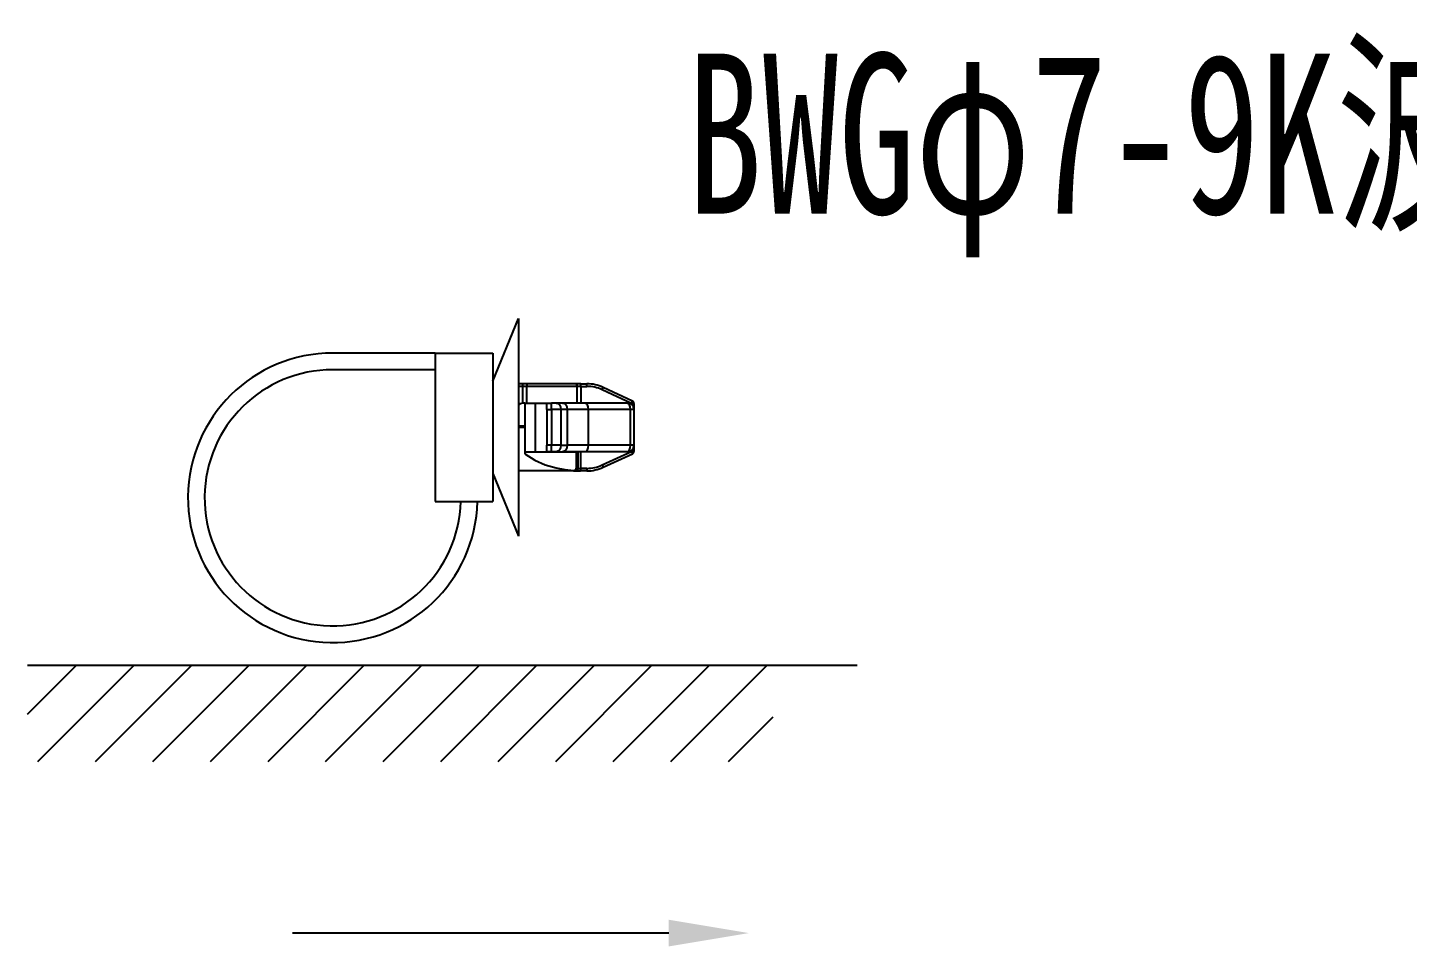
# Model space of a CAD drawing. Header units: inches. Extents: x 47316 to 59086, y 3141 to 11743.
# Drawn here: x 52106.57 to 52149.64, y 8931.83 to 8960.52 of the extents above; entities that cross this region are included whole.
import ezdxf

# ---------------------------------------------------------------- set-up
doc = ezdxf.new("R2010")
doc.units = ezdxf.units.IN
doc.header["$MEASUREMENT"] = 0
doc.styles.add('MtX_FangSong_GB2312', font='')
doc.styles.get('MtX_FangSong_GB2312').set_extended_font_data('FangSong_GB2312')

msp = doc.modelspace()

# ---------------------------------------------------------------- linework, layer by layer
at = {"color": 0, "linetype": 'ByBlock', "lineweight": -3, "ltscale": 0.132311}
for p, q in [((52121.095, 8949.481), (52121.895, 8951.441)), ((52121.095, 8946.601), (52121.895, 8944.641))]:
    msp.add_line(p, q, dxfattribs=at)
at = {"color": 0, "linetype": 'ByBlock', "lineweight": -3, "ltscale": 0.425}
msp.add_line((52121.895, 8951.441), (52121.895, 8944.641), dxfattribs=at)
at = {"color": 0, "linetype": 'ByBlock', "lineweight": -3, "ltscale": 0.2}
for p, q in [((52119.295, 8950.361), (52116.095, 8950.361)), ((52119.295, 8949.841), (52116.095, 8949.841))]:
    msp.add_line(p, q, dxfattribs=at)
at = {"color": 0, "linetype": 'ByBlock', "lineweight": -3, "ltscale": 0.289999}
msp.add_line((52119.295, 8950.361), (52119.295, 8945.721), dxfattribs=at)
at = {"color": 0, "linetype": 'ByBlock', "lineweight": -3, "ltscale": 0.1125}
for p, q in [((52119.295, 8950.361), (52121.095, 8950.361)), ((52119.295, 8945.721), (52121.095, 8945.721))]:
    msp.add_line(p, q, dxfattribs=at)
at = {"color": 0, "linetype": 'ByBlock', "lineweight": -3, "ltscale": 0.096026}
for p, q in [((52121.095, 8950.361), (52121.095, 8948.824)), ((52121.095, 8947.257), (52121.095, 8945.721))]:
    msp.add_line(p, q, dxfattribs=at)
at = {"color": 0, "linetype": 'ByBlock', "lineweight": -3, "ltscale": 0.008443}
for p, q in [((52122.03, 8949.401), (52121.895, 8949.401)), ((52122.03, 8949.321), (52121.895, 8949.321))]:
    msp.add_line(p, q, dxfattribs=at)
at = {"color": 0, "linetype": 'ByBlock', "lineweight": -3, "ltscale": 0.005}
for p, q in [((52122.03, 8949.321), (52122.03, 8949.401)), ((52123.84, 8949.321), (52123.84, 8949.401)), ((52124.029, 8949.321), (52124.029, 8949.401)), ((52124.502, 8949.216), (52124.536, 8949.288)), ((52125.415, 8948.79), (52125.449, 8948.862)), ((52125.415, 8948.79), (52125.495, 8948.79)), ((52125.415, 8947.292), (52125.495, 8947.292)), ((52125.415, 8947.292), (52125.449, 8947.219)), ((52123.833, 8946.761), (52123.833, 8946.681)), ((52124.029, 8946.761), (52124.029, 8946.681)), ((52124.502, 8946.866), (52124.536, 8946.793))]:
    msp.add_line(p, q, dxfattribs=at)
at = {"color": 0, "linetype": 'ByBlock', "lineweight": -3, "ltscale": 0.009488}
msp.add_line((52122.182, 8949.401), (52122.03, 8949.401), dxfattribs=at)
at = {"color": 0, "linetype": 'ByBlock', "lineweight": -3, "ltscale": 0.032832}
msp.add_line((52122.03, 8948.796), (52122.03, 8949.321), dxfattribs=at)
at = {"color": 0, "linetype": 'ByBlock', "lineweight": -3, "ltscale": 0.007906}
msp.add_line((52122.156, 8949.321), (52122.03, 8949.321), dxfattribs=at)
at = {"color": 0, "linetype": 'ByBlock', "lineweight": -3, "ltscale": 0.097302}
for p, q in [((52123.713, 8949.321), (52122.156, 8949.321)), ((52123.738, 8949.401), (52122.182, 8949.401))]:
    msp.add_line(p, q, dxfattribs=at)
at = {"color": 0, "linetype": 'ByBlock', "lineweight": -3, "ltscale": 0.0325}
for p, q in [((52122.156, 8948.801), (52122.156, 8949.321)), ((52123.713, 8949.321), (52123.713, 8948.801)), ((52123.84, 8949.321), (52123.84, 8948.801)), ((52123.744, 8947.281), (52123.744, 8946.761)), ((52123.833, 8947.281), (52123.833, 8946.761))]:
    msp.add_line(p, q, dxfattribs=at)
at = {"color": 0, "linetype": 'ByBlock', "lineweight": -3, "ltscale": 0.007907}
msp.add_line((52123.84, 8949.321), (52123.713, 8949.321), dxfattribs=at)
at = {"color": 0, "linetype": 'ByBlock', "lineweight": -3, "ltscale": 0.006325}
msp.add_line((52123.84, 8949.401), (52123.738, 8949.401), dxfattribs=at)
at = {"color": 0, "linetype": 'ByBlock', "lineweight": -3, "ltscale": 0.011804}
for p, q in [((52123.84, 8949.401), (52124.029, 8949.401)), ((52123.84, 8949.321), (52124.029, 8949.321))]:
    msp.add_line(p, q, dxfattribs=at)
at = {"color": 0, "linetype": 'ByBlock', "lineweight": -3, "ltscale": 0.062942}
for p, q in [((52125.449, 8948.862), (52124.536, 8949.288)), ((52124.536, 8946.793), (52125.449, 8947.219))]:
    msp.add_line(p, q, dxfattribs=at)
at = {"color": 0, "linetype": 'ByBlock', "lineweight": -3, "ltscale": 0.062941}
for p, q in [((52125.415, 8948.79), (52124.502, 8949.216)), ((52124.502, 8946.866), (52125.415, 8947.292))]:
    msp.add_line(p, q, dxfattribs=at)
at = {"color": 0, "linetype": 'ByBlock', "lineweight": -3, "ltscale": 0.097948}
msp.add_line((52121.095, 8948.824), (52121.095, 8947.257), dxfattribs=at)
at = {"color": 0, "linetype": 'ByBlock', "lineweight": -3, "ltscale": 0.02}
for p, q in [((52122.095, 8948.801), (52122.415, 8948.801)), ((52122.095, 8947.281), (52122.415, 8947.281))]:
    msp.add_line(p, q, dxfattribs=at)
at = {"color": 0, "linetype": 'ByBlock', "lineweight": -3, "ltscale": 0.095}
for p, q in [((52122.095, 8948.801), (52122.095, 8947.281)), ((52122.415, 8948.801), (52122.415, 8947.281))]:
    msp.add_line(p, q, dxfattribs=at)
at = {"color": 0, "linetype": 'ByBlock', "lineweight": -3, "ltscale": 0.022501}
for p, q in [((52122.415, 8948.801), (52122.775, 8948.801)), ((52122.415, 8947.281), (52122.775, 8947.281))]:
    msp.add_line(p, q, dxfattribs=at)
at = {"color": 0, "linetype": 'ByBlock', "lineweight": -3, "ltscale": 0.009364}
for p, q in [((52122.775, 8948.801), (52122.925, 8948.801)), ((52122.775, 8948.601), (52122.925, 8948.601)), ((52122.925, 8947.481), (52122.775, 8947.481)), ((52122.925, 8947.281), (52122.775, 8947.281))]:
    msp.add_line(p, q, dxfattribs=at)
at = {"color": 0, "linetype": 'ByBlock', "lineweight": -3, "ltscale": 0.0125}
for p, q in [((52122.775, 8948.601), (52122.775, 8948.801)), ((52122.925, 8948.601), (52122.925, 8948.801)), ((52122.095, 8948.081), (52121.895, 8948.081)), ((52122.095, 8948.041), (52121.895, 8948.041)), ((52122.775, 8947.281), (52122.775, 8947.481)), ((52122.925, 8947.281), (52122.925, 8947.481))]:
    msp.add_line(p, q, dxfattribs=at)
at = {"color": 0, "linetype": 'ByBlock', "lineweight": -3, "ltscale": 0.07}
for p, q in [((52122.775, 8948.601), (52122.775, 8947.481)), ((52122.925, 8948.601), (52122.925, 8947.481)), ((52123.213, 8948.601), (52123.213, 8947.481)), ((52123.415, 8948.601), (52123.415, 8947.481)), ((52124.063, 8948.601), (52124.063, 8947.481)), ((52125.374, 8948.601), (52125.374, 8947.481)), ((52125.495, 8948.601), (52125.495, 8947.481))]:
    msp.add_line(p, q, dxfattribs=at)
at = {"color": 0, "linetype": 'ByBlock', "lineweight": -3, "ltscale": 0.009006}
for p, q in [((52123.069, 8948.801), (52122.925, 8948.801)), ((52123.069, 8947.281), (52122.925, 8947.281))]:
    msp.add_line(p, q, dxfattribs=at)
at = {"color": 0, "linetype": 'ByBlock', "lineweight": -3, "ltscale": 0.018011}
for p, q in [((52123.213, 8948.601), (52122.925, 8948.601)), ((52123.213, 8947.481), (52122.925, 8947.481))]:
    msp.add_line(p, q, dxfattribs=at)
at = {"color": 0, "linetype": 'ByBlock', "lineweight": -3, "ltscale": 0.012637}
for p, q in [((52123.271, 8948.801), (52123.069, 8948.801)), ((52123.415, 8948.601), (52123.213, 8948.601)), ((52123.069, 8947.281), (52123.271, 8947.281)), ((52123.213, 8947.481), (52123.415, 8947.481))]:
    msp.add_line(p, q, dxfattribs=at)
at = {"color": 0, "linetype": 'ByBlock', "lineweight": -3, "ltscale": 0.04455}
for p, q in [((52123.984, 8948.801), (52123.271, 8948.801)), ((52123.984, 8947.281), (52123.271, 8947.281))]:
    msp.add_line(p, q, dxfattribs=at)
at = {"color": 0, "linetype": 'ByBlock', "lineweight": -3, "ltscale": 0.0405}
for p, q in [((52124.063, 8948.601), (52123.415, 8948.601)), ((52124.063, 8947.481), (52123.415, 8947.481))]:
    msp.add_line(p, q, dxfattribs=at)
at = {"color": 0, "linetype": 'ByBlock', "lineweight": -3, "ltscale": 0.081943}
for p, q in [((52125.295, 8948.801), (52123.984, 8948.801)), ((52125.374, 8948.601), (52124.063, 8948.601)), ((52125.295, 8947.281), (52123.984, 8947.281)), ((52125.374, 8947.481), (52124.063, 8947.481))]:
    msp.add_line(p, q, dxfattribs=at)
at = {"color": 0, "linetype": 'ByBlock', "lineweight": -3, "ltscale": 0.007544}
for p, q in [((52125.495, 8948.601), (52125.374, 8948.601)), ((52125.495, 8947.481), (52125.374, 8947.481))]:
    msp.add_line(p, q, dxfattribs=at)
at = {"color": 0, "linetype": 'ByBlock', "lineweight": -3, "ltscale": 0.001816}
for p, q in [((52125.415, 8948.79), (52125.415, 8948.761)), ((52125.415, 8947.321), (52125.415, 8947.292))]:
    msp.add_line(p, q, dxfattribs=at)
at = {"color": 0, "linetype": 'ByBlock', "lineweight": -3, "ltscale": 0.011816}
for p, q in [((52125.495, 8948.79), (52125.495, 8948.601)), ((52125.495, 8947.481), (52125.495, 8947.292))]:
    msp.add_line(p, q, dxfattribs=at)
at = {"color": 0, "linetype": 'ByBlock', "lineweight": -3, "ltscale": 0.0025}
msp.add_line((52122.03, 8948.041), (52122.03, 8948.081), dxfattribs=at)
at = {"color": 0, "linetype": 'ByBlock', "lineweight": -3, "ltscale": 0.004339}
msp.add_line((52122.095, 8947.281), (52122.095, 8947.212), dxfattribs=at)
at = {"color": 0, "linetype": 'ByBlock', "lineweight": -3, "ltscale": 0.1}
msp.add_line((52122.095, 8947.281), (52123.695, 8947.281), dxfattribs=at)
at = {"color": 0, "linetype": 'ByBlock', "lineweight": -3, "ltscale": 0.031953}
msp.add_line((52123.695, 8947.281), (52123.695, 8946.77), dxfattribs=at)
at = {"color": 0, "linetype": 'ByBlock', "lineweight": -3, "ltscale": 0.003059}
msp.add_line((52123.744, 8947.281), (52123.695, 8947.281), dxfattribs=at)
at = {"color": 0, "linetype": 'ByBlock', "lineweight": -3, "ltscale": 0.000233459}
msp.add_line((52123.747, 8947.281), (52123.744, 8947.281), dxfattribs=at)
at = {"color": 0, "linetype": 'ByBlock', "lineweight": -3, "ltscale": 0.005363}
msp.add_line((52123.833, 8947.281), (52123.747, 8947.281), dxfattribs=at)
at = {"color": 0, "linetype": 'ByBlock', "lineweight": -3, "ltscale": 0.107719}
msp.add_line((52123.618, 8946.681), (52121.895, 8946.681), dxfattribs=at)
at = {"color": 0, "linetype": 'ByBlock', "lineweight": -3, "ltscale": 0.000715637}
msp.add_line((52123.615, 8946.693), (52123.615, 8946.682), dxfattribs=at)
at = {"color": 0, "linetype": 'ByBlock', "lineweight": -3, "ltscale": 0.00896}
msp.add_line((52123.618, 8946.681), (52123.762, 8946.681), dxfattribs=at)
at = {"color": 0, "linetype": 'ByBlock', "lineweight": -3, "ltscale": 0.000495148}
msp.add_line((52123.695, 8946.77), (52123.695, 8946.762), dxfattribs=at)
at = {"color": 0, "linetype": 'ByBlock', "lineweight": -3, "ltscale": 9.0198e-05}
msp.add_line((52123.695, 8946.762), (52123.696, 8946.761), dxfattribs=at)
at = {"color": 0, "linetype": 'ByBlock', "lineweight": -3, "ltscale": 0.002986}
msp.add_line((52123.696, 8946.761), (52123.744, 8946.761), dxfattribs=at)
at = {"color": 0, "linetype": 'ByBlock', "lineweight": -3, "ltscale": 0.005597}
msp.add_line((52123.744, 8946.761), (52123.833, 8946.761), dxfattribs=at)
at = {"color": 0, "linetype": 'ByBlock', "lineweight": -3, "ltscale": 0.004477}
msp.add_line((52123.762, 8946.681), (52123.833, 8946.681), dxfattribs=at)
at = {"color": 0, "linetype": 'ByBlock', "lineweight": -3, "ltscale": 0.012206}
for p, q in [((52124.029, 8946.761), (52123.833, 8946.761)), ((52124.029, 8946.681), (52123.833, 8946.681))]:
    msp.add_line(p, q, dxfattribs=at)
at = {"color": 0, "lineweight": -2}
for p, q in [((52106.569, 8939.084, 0), (52108.099, 8940.613, 0)), ((52106.569, 8940.613, 0), (52132.462, 8940.613, 0)), ((52106.891, 8937.61, 0), (52109.895, 8940.613, 0)), ((52108.687, 8937.61, 0), (52111.691, 8940.613, 0)), ((52110.483, 8937.61, 0), (52113.487, 8940.613, 0)), ((52112.28, 8937.61, 0), (52115.283, 8940.613, 0)), ((52114.076, 8937.61, 0), (52117.079, 8940.613, 0)), ((52115.872, 8937.61, 0), (52118.875, 8940.613, 0)), ((52117.668, 8937.61, 0), (52120.671, 8940.613, 0)), ((52119.464, 8937.61, 0), (52122.467, 8940.613, 0)), ((52121.26, 8937.61, 0), (52124.263, 8940.613, 0)), ((52123.056, 8937.61, 0), (52126.059, 8940.613, 0)), ((52124.852, 8937.61, 0), (52127.856, 8940.613, 0)), ((52126.648, 8937.61, 0), (52129.652, 8940.613, 0)), ((52128.444, 8937.61, 0), (52129.84, 8939.006, 0))]:
    msp.add_line(p, q, dxfattribs=at)
at = {"color": 7, "lineweight": -2}
msp.add_line((52126.584, 8932.249), (52114.836, 8932.249), dxfattribs=at)
at = {"color": 0, "linetype": 'ByBlock', "lineweight": -3}
msp.add_lwpolyline([(52122.095, 8947.212), (52122.403, 8947.021), (52122.729, 8946.875), (52123.069, 8946.774), (52123.34, 8946.723), (52123.615, 8946.693)], dxfattribs=at)
for centre, radius, start, end in [((52116.095, 8945.841), 4.52, 90, 358.4787), ((52116.095, 8945.841), 4, 90, 358.2809), ((52124.029, 8948.201), 1.2, 64.9831, 90), ((52124.029, 8948.201), 1.12, 64.9831, 90), ((52125.415, 8948.79), 0.08, 0, 64.9831), ((52122.095, 8948.401), 0.4, 90, 120), ((52125.295, 8948.601), 0.2, 0, 90), ((52125.295, 8947.481), 0.2, 270, 0), ((52125.415, 8947.292), 0.08, 295.0169, 0), ((52123.62, 8946.768), 0.0745, 265.9237, 1.6006), ((52123.615, 8946.762), 0.0799, 269.9427, 359.9426), ((52123.617, 8946.684), 0.00347, 225.6094, 288.8376), ((52124.029, 8947.881), 1.12, 270, 295.0169), ((52124.029, 8947.881), 1.2, 270, 295.0169)]:
    msp.add_arc(centre, radius, start, end, dxfattribs=at)
at = {"color": 0, "linetype": 'ByBlock', "lineweight": -3, "extrusion": (0, 0, -1)}
for centre, major_axis, ratio, start_param, end_param in [((52122.182, 8949.321), (0, -0.08), 0.316228, 1.570796, 3.141593), ((52123.738, 8949.321), (0, -0.08), 0.316228, 1.570796, 3.141593), ((52123.069, 8948.601), (0, -0.2), 0.720438, 3.141593, 4.712389), ((52123.271, 8948.601), (0, -0.2), 0.720438, 3.141593, 4.712389), ((52123.984, 8948.601), (0, -0.2), 0.396439, 3.141593, 4.712389), ((52125.295, 8948.601), (0, -0.2), 0.396439, 3.141593, 4.712389), ((52123.069, 8947.481), (0, -0.2), 0.720438, 4.712389, 6.283185), ((52123.271, 8947.481), (0, -0.2), 0.720438, 4.712389, 6.283185), ((52123.984, 8947.481), (0, -0.2), 0.396439, 4.712389, 6.283185), ((52125.295, 8947.481), (0, -0.2), 0.396439, 4.712389, 6.283185), ((52123.618, 8946.761), (0, 0.08), 0.97071, 1.570796, 3.141593), ((52123.762, 8946.761), (0, 0.08), 0.22389, 3.141593, 4.712389)]:
    msp.add_ellipse(centre, major_axis=major_axis, ratio=ratio, start_param=start_param, end_param=end_param, dxfattribs=at)
at = {"color": 7, "lineweight": -2}
msp.add_solid([(52126.584, 8932.666), (52129.084, 8932.249), (52126.584, 8931.832)], dxfattribs=at)

# ---------------------------------------------------------------- texts
at = {"color": 0, "lineweight": -2, "style": 'MtX_FangSong_GB2312', "width": 0.7}
msp.add_text('BWGφ7-9K波纹管位于C06和C07扎带之间，波纹管外用绒布胶带密缠', height=5, rotation=360, dxfattribs=at).set_placement((52127.127, 8954.714))

doc.saveas('drawing.dxf')
